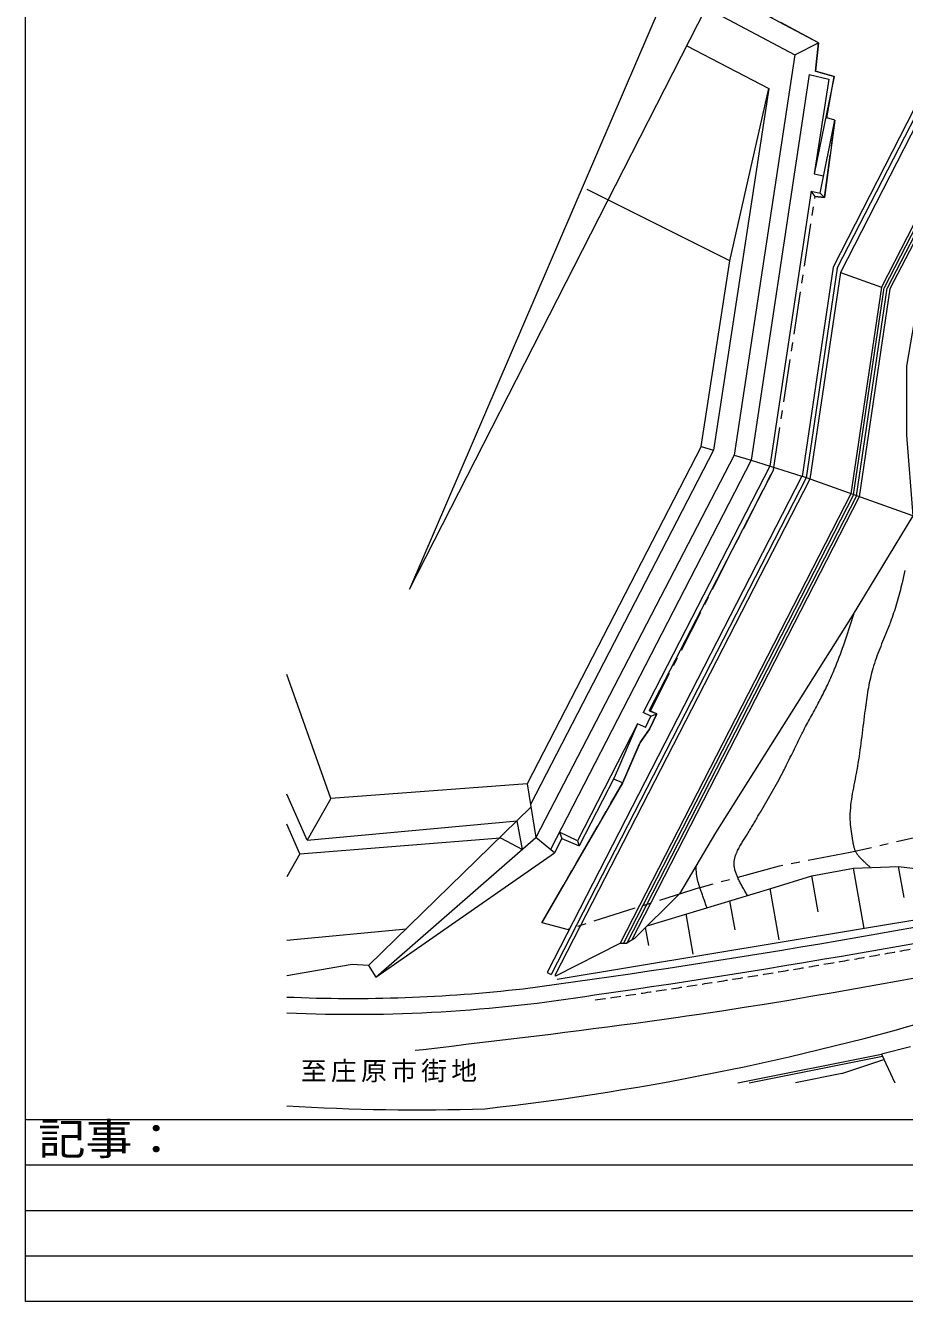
# Model space of a CAD drawing. Units: millimetres, scale not verified. Extents: x -273834 to 283729, y -197114 to 193886.
# Drawn here: x -273834 to -171304, y -197114 to -48330 of the extents above; entities that cross this region are included whole.
import ezdxf
from ezdxf.enums import TextEntityAlignment as Align

# ---------------------------------------------------------------- set-up
doc = ezdxf.new("R2010")
doc.units = ezdxf.units.MM
doc.header["$LTSCALE"] = 1000
for name, pattern in [('CHAIN1', [8, 5, -1, 1, -1]), ('CHAIN2', [12, 9, -1, 1, -1]), ('DASHED1', [1.8, 1.2, -0.6])]:
    doc.linetypes.add(name, pattern=pattern)
for name, color, linetype, lineweight in [('2-1_道路', 7, 'Continuous', 5), ('2-2_ｸﾞﾗﾝﾄﾞ', 3, 'Continuous', 5), ('2-3_敷地境界', 2, 'CHAIN1', 5), ('2-4_法', 7, 'Continuous', 5), ('2-5_法-2', 4, 'Continuous', 5)]:
    doc.layers.add(name, color=color, linetype=linetype, lineweight=lineweight)
doc.styles.add('ＭＳ ゴシック', font='')
doc.styles.get('ＭＳ ゴシック').set_extended_font_data('MS Gothic')

msp = doc.modelspace()

# ---------------------------------------------------------------- linework, layer by layer
at = {"layer": '2-1_道路', "color": 3}
msp.add_line((-215797, -160644), (-207742, -159530), dxfattribs=at)
at = {"layer": '2-1_道路', "color": 4, "linetype": 'CHAIN2'}
for points in [[(-169223, -159256), (-171818, -159737), (-174413, -160210), (-177010, -160673), (-179609, -161127), (-182209, -161571), (-184811, -162005), (-187415, -162429), (-190020, -162843), (-192627, -163245), (-195235, -163636), (-196748, -163858), (-197704, -163996), (-199353, -164230), (-201001, -164460), (-202651, -164685), (-204301, -164907), (-205952, -165126), (-207603, -165341), (-209254, -165553), (-210906, -165762), (-212558, -165969), (-214211, -166173), (-215863, -166375), (-217516, -166575)], [(-217516, -166575), (-219170, -166774), (-220823, -166971), (-222477, -167168), (-224131, -167363), (-225784, -167558), (-227438, -167752), (-228398, -167865)]]:
    msp.add_lwpolyline(points, dxfattribs=at)
at = {"layer": '2-1_道路', "color": 3}
for centre, radius, start, end in [((-351362, 849675), 1019374, 278.09941, 282.12971), ((-351362, 849675), 1021224, 278.10057, 282.12971), ((-235697, 13004), 174784, 267.49095, 276.53769), ((-235697, 13004), 176634, 267.51726, 279.19873), ((-255644, 139568), 316197, 276.42865, 286.87521), ((-228123, 65414), 240184, 266.36539, 271.88063)]:
    msp.add_arc(centre, radius, start, end, dxfattribs=at)
at = {"layer": '2-1_道路', "linetype": 'DASHED1'}
msp.add_arc((-351362, 849675), 1021824, 278.10057, 282.12971, dxfattribs=at)
at = {"layer": '2-2_ｸﾞﾗﾝﾄﾞ'}
for p, q in [((-273834, -197114), (-273834, 193886)), ((283729, -175941), (-273834, -175941)), ((-40928, -181234), (-273834, -181234)), ((-40928, -186527), (-273834, -186527)), ((-40928, -191821), (-273834, -191821)), ((283729, -197114), (-273834, -197114))]:
    msp.add_line(p, q, dxfattribs=at)
at = {"layer": '2-3_敷地境界'}
for p in [(-195132, -148858), (-213615, -152938)]:
    msp.add_line(p, (-210540, -153722), dxfattribs=at)
for points in [[(-200970, -128304), (-186596, -100136), (-181736, -68276), (-180638, -68402), (-179415, -59356), (-180376, -59094), (-179509, -54267), (-181667, -53663), (-181321, -50347), (-192912, -44158), (-193891, -43865), (-200369, -40430)], [(-213605, -152938), (-204201, -136673), (-202135, -131925), (-201046, -130387), (-200209, -128607), (-200970, -128304)], [(-136233, -137752), (-141821, -141507), (-150994, -146768), (-152679, -147151), (-161684, -145665), (-167370, -142416), (-177635, -144774), (-185936, -146357), (-195161, -148866)]]:
    msp.add_lwpolyline(points, dxfattribs=at)
at = {"layer": '2-4_法'}
for p, q in [((-157126, -45976), (-173999, -78845)), ((-155811, -45818), (-173002, -79052)), ((-194435, -46252), (-184095, -51730)), ((-196683, -50687), (-187118, -55684)), ((-184095, -51730), (-191163, -98446)), ((-182432, -54046), (-189207, -99018)), ((-182432, -54046), (-180138, -54576)), ((-179509, -54267), (-181854, -65637)), ((-180138, -54576), (-181854, -65637)), ((-168480, -54705), (-179631, -76521)), ((-179148, -76625), (-167999, -54936)), ((-162556, -57326), (-173665, -78910)), ((-162239, -57478), (-173330, -78974)), ((-181121, -67879), (-179415, -59356)), ((-179415, -59356), (-180638, -68402)), ((-179415, -59356), (-180497, -59061)), ((-181854, -65637), (-180744, -65839)), ((-191687, -75777), (-208308, -67458)), ((-182191, -67639), (-187017, -99709)), ((-179631, -76521), (-183243, -100900)), ((-179148, -76625), (-182770, -101069)), ((-178776, -77145), (-182344, -101221)), ((-173999, -78845), (-177568, -102925)), ((-177241, -103041), (-173665, -78910)), ((-176914, -103158), (-173330, -78974)), ((-172996, -79039), (-176587, -103274)), ((-195030, -97434), (-215333, -136749)), ((-193595, -97857), (-214935, -139166)), ((-195030, -97434), (-193595, -97857)), ((-191163, -98446), (-214304, -143001)), ((-189207, -99018), (-212586, -144412)), ((-183264, -100893), (-212979, -158744)), ((-182770, -101069), (-212515, -158977)), ((-187017, -99709), (-201777, -128444)), ((-186596, -100136), (-201093, -128205)), ((-170315, -105512), (-183264, -100893)), ((-182344, -101221), (-212074, -159102)), ((-177568, -102925), (-204478, -155314)), ((-177241, -103041), (-204093, -155318)), ((-176914, -103158), (-203708, -155321)), ((-176587, -103274), (-203159, -155006)), ((-238201, -138471), (-243349, -123986)), ((-200209, -128607), (-201093, -128205)), ((-200209, -128607), (-201046, -130387)), ((-200877, -128853), (-200209, -128607)), ((-202445, -129745), (-209451, -143384)), ((-202445, -129745), (-205150, -136061)), ((-201492, -130177), (-202445, -129745)), ((-215333, -136749), (-238201, -138471)), ((-215333, -136749), (-214304, -143001)), ((-205150, -136061), (-209237, -143973)), ((-204182, -136628), (-205227, -136209)), ((-240975, -143323), (-243349, -137949)), ((-238201, -138471), (-240975, -143323)), ((-214882, -139485), (-233826, -157952)), ((-240975, -143323), (-216467, -141068)), ((-241830, -144932), (-243349, -141451)), ((-209451, -143384), (-211539, -142378)), ((-211539, -142378), (-211256, -143113)), ((-193352, -142452), (-197550, -149598)), ((-232973, -159316), (-214304, -143001)), ((-212110, -144803), (-214304, -143001)), ((-211256, -143113), (-212110, -144803)), ((-211256, -143113), (-209237, -143973)), ((-209451, -143384), (-209237, -143973)), ((-241830, -144932), (-243349, -147588)), ((-232973, -159316), (-212110, -144803)), ((-153472, -149869), (-211811, -159552)), ((-197550, -149598), (-202795, -154775)), ((-201324, -153304), (-186893, -148942)), ((-243349, -154964), (-229409, -153646)), ((-211988, -159147), (-204478, -155314)), ((-204478, -155314), (-203654, -155321)), ((-202795, -154775), (-203676, -155335)), ((-235742, -157804), (-243349, -159128)), ((-233826, -157952), (-235742, -157804)), ((-233826, -157952), (-232973, -159316)), ((-212979, -158744), (-212515, -158977)), ((-212075, -159102), (-211988, -159147)), ((-170616, -167415), (-174003, -168274)), ((-189416, -171603), (-173873, -168516)), ((-178604, -170526), (-173701, -168908)), ((-178604, -170526), (-184005, -171603))]:
    msp.add_line(p, q, dxfattribs=at)
for points in [[(-198236, -42469), (-229051, -114061), (-194435, -46252)], [(-184095, -51730), (-181321, -50347), (-192912, -44158)], [(-163174, -46703), (-178776, -77145), (-173999, -78845)], [(-181321, -50347), (-181667, -53663), (-179509, -54267)], [(-153706, -51520), (-154511, -52904), (-158204, -59326), (-162180, -68680), (-167268, -76534), (-169723, -80140), (-171060, -88041), (-171060, -96099), (-170315, -105512), (-177414, -117173), (-193352, -142452)], [(-195030, -97434), (-191687, -75777), (-187118, -55684), (-193595, -97857)], [(-191163, -98446), (-189207, -99018), (-183264, -100893)], [(-201498, -130174), (-200877, -128853), (-201777, -128444)], [(-201046, -130387), (-202135, -131925), (-204201, -136673), (-213605, -152938)], [(-241830, -144932), (-218430, -143032), (-215871, -144415), (-216467, -141068)], [(-195464, -147859), (-195482, -147773), (-195498, -147687), (-195513, -147600), (-195526, -147514), (-195538, -147427), (-195549, -147339), (-195559, -147252), (-195568, -147164), (-195576, -147076), (-195584, -146988), (-195590, -146900), (-195596, -146812), (-195602, -146724), (-195607, -146635), (-195612, -146547), (-195616, -146458), (-195621, -146370), (-195623, -146318)], [(-186893, -148942), (-182127, -147492), (-177252, -146603)], [(-177252, -146603), (-172005, -146398), (-166753, -147018), (-161475, -147784), (-156491, -149093), (-153472, -149869)], [(-194352, -151196), (-194378, -151122), (-194423, -150994), (-194467, -150866), (-194512, -150738), (-194556, -150610), (-194601, -150481), (-194645, -150353), (-194690, -150225), (-194735, -150097), (-194779, -149968), (-194824, -149840), (-194868, -149712), (-194913, -149583), (-194957, -149455), (-195002, -149326), (-195046, -149198), (-195091, -149069), (-195135, -148940), (-195161, -148866), (-195172, -148835), (-195190, -148783), (-195208, -148731), (-195226, -148678), (-195243, -148626), (-195261, -148574), (-195278, -148521), (-195295, -148469), (-195312, -148416), (-195329, -148364), (-195345, -148311), (-195361, -148258), (-195376, -148205), (-195391, -148152), (-195406, -148099), (-195420, -148046), (-195433, -147993), (-195446, -147940), (-195453, -147909), (-195464, -147859)], [(-190761, -171603), (-174003, -168274), (-172418, -171603)]]:
    msp.add_lwpolyline(points, dxfattribs=at)
msp.add_lwpolyline([(-182191, -67639), (-181121, -67879), (-180638, -68402), (-181736, -68276)], close=True, dxfattribs=at)
at = {"layer": '2-5_法-2'}
for p, q in [((-176007, -153609), (-177252, -146603)), ((-171345, -150025), (-171989, -146400)), ((-181383, -151676), (-182127, -147492)), ((-185922, -154946), (-186984, -148970)), ((-191055, -153772), (-191658, -150382)), ((-195945, -156609), (-196777, -151929)), ((-201140, -155613), (-201514, -153510))]:
    msp.add_line(p, q, dxfattribs=at)
for points in [[(-171252, -111866), (-171331, -112230), (-171411, -112592), (-171493, -112955), (-171542, -113164), (-171580, -113323), (-171646, -113595), (-171713, -113867)], [(-171713, -113867), (-171783, -114139), (-171854, -114410), (-171926, -114681), (-172001, -114951), (-172077, -115221), (-172155, -115491), (-172235, -115759), (-172317, -116027), (-172401, -116295), (-172487, -116562), (-172575, -116828), (-172665, -117094), (-172757, -117358), (-172851, -117623), (-172947, -117886), (-173004, -118039), (-173066, -118202), (-173175, -118484), (-173286, -118765), (-173398, -119046), (-173512, -119326), (-173626, -119606), (-173740, -119886), (-173854, -120165), (-173968, -120445), (-174081, -120725), (-174193, -121005), (-174303, -121286), (-174410, -121568), (-174516, -121850), (-174618, -122133), (-174717, -122418), (-174812, -122703), (-174903, -122990), (-174954, -123156), (-175001, -123316), (-175078, -123591), (-175152, -123868), (-175221, -124146)], [(-180802, -126279), (-180699, -126074), (-180597, -125867), (-180495, -125661), (-180395, -125454), (-180296, -125246), (-180198, -125038), (-180101, -124830), (-180005, -124621), (-179911, -124411), (-179817, -124201), (-179724, -123991), (-179633, -123780), (-179543, -123568), (-179454, -123356), (-179403, -123233), (-179320, -123031), (-179180, -122682), (-179043, -122331), (-178909, -121979), (-178777, -121627), (-178648, -121273), (-178522, -120918), (-178397, -120563), (-178274, -120206), (-178154, -119849), (-178034, -119492), (-177916, -119134), (-177800, -118775), (-177684, -118416), (-177569, -118057), (-177455, -117697), (-177342, -117338), (-177228, -116978), (-177163, -116769)], [(-175221, -124146), (-175287, -124425), (-175350, -124705), (-175409, -124986), (-175465, -125267), (-175519, -125550), (-175570, -125833), (-175618, -126116), (-175664, -126400), (-175709, -126684), (-175751, -126969), (-175792, -127254), (-175832, -127539), (-175870, -127824), (-175908, -128109), (-175929, -128274), (-175958, -128501), (-176007, -128890), (-176055, -129280), (-176102, -129669), (-176149, -130058), (-176197, -130447), (-176244, -130836), (-176292, -131225), (-176341, -131614), (-176391, -132002), (-176442, -132391), (-176495, -132780), (-176550, -133169), (-176607, -133558), (-176667, -133947), (-176729, -134336), (-176794, -134726), (-176862, -135116), (-176904, -135342), (-176940, -135537), (-177005, -135873), (-177071, -136209), (-177137, -136545), (-177203, -136881)], [(-185097, -134633), (-184977, -134391), (-184857, -134148), (-184738, -133905), (-184620, -133661), (-184502, -133418), (-184384, -133174), (-184266, -132930), (-184148, -132686), (-184031, -132443), (-183912, -132199), (-183794, -131956), (-183674, -131713), (-183554, -131470), (-183433, -131228), (-183310, -130987), (-183239, -130847), (-183175, -130724), (-183064, -130511), (-182952, -130299), (-182840, -130087), (-182727, -129876), (-182613, -129665), (-182499, -129454), (-182384, -129244), (-182269, -129033), (-182154, -128823), (-182039, -128613), (-181924, -128402), (-181809, -128191), (-181695, -127981), (-181581, -127770), (-181467, -127559), (-181354, -127347), (-181242, -127135), (-181178, -127012), (-181116, -126893), (-181010, -126689), (-180905, -126484), (-180802, -126279)], [(-189452, -142336), (-189374, -142209), (-189297, -142081), (-189220, -141953), (-189143, -141825), (-189067, -141697), (-188991, -141568), (-188916, -141440), (-188841, -141311), (-188766, -141181), (-188692, -141052), (-188617, -140923), (-188543, -140793), (-188469, -140664), (-188394, -140534), (-188320, -140404), (-188246, -140275), (-188203, -140200), (-188112, -140043), (-187956, -139772), (-187799, -139501), (-187642, -139230), (-187485, -138960), (-187328, -138689), (-187171, -138419), (-187014, -138148), (-186858, -137877), (-186703, -137606), (-186548, -137334), (-186394, -137062), (-186241, -136790), (-186090, -136516), (-185939, -136243), (-185790, -135968), (-185643, -135692), (-185498, -135416), (-185414, -135255), (-185342, -135116), (-185219, -134875), (-185097, -134633)], [(-177203, -136881), (-177268, -137217), (-177331, -137554), (-177391, -137890), (-177448, -138226), (-177500, -138562), (-177546, -138898), (-177587, -139234), (-177620, -139569), (-177645, -139905), (-177661, -140239), (-177668, -140574), (-177664, -140908), (-177649, -141241), (-177635, -141435), (-177630, -141487), (-177622, -141577), (-177612, -141667), (-177602, -141756), (-177591, -141846), (-177580, -141936), (-177568, -142026), (-177555, -142116), (-177542, -142206), (-177529, -142297), (-177515, -142387), (-177501, -142477), (-177487, -142568), (-177473, -142658), (-177459, -142749), (-177444, -142840), (-177430, -142931), (-177416, -143023), (-177408, -143076), (-177400, -143127), (-177388, -143214), (-177374, -143301), (-177361, -143388), (-177348, -143475), (-177333, -143562)], [(-191174, -145846), (-191168, -145782), (-191159, -145718), (-191149, -145654), (-191138, -145591), (-191125, -145527), (-191111, -145464), (-191095, -145400), (-191078, -145337), (-191059, -145274), (-191040, -145212), (-191019, -145149), (-190997, -145087), (-190975, -145025), (-190951, -144964), (-190927, -144902), (-190902, -144841), (-190876, -144781), (-190861, -144746), (-190828, -144670), (-190768, -144541), (-190706, -144414), (-190642, -144288), (-190576, -144163), (-190508, -144040), (-190439, -143917), (-190368, -143795), (-190296, -143675), (-190223, -143554), (-190149, -143435), (-190074, -143316), (-189999, -143197), (-189923, -143078), (-189847, -142960), (-189771, -142842), (-189696, -142723), (-189620, -142604), (-189577, -142536), (-189531, -142462), (-189452, -142336)], [(-177333, -143562), (-177318, -143649), (-177302, -143736), (-177285, -143821), (-177267, -143907), (-177247, -143992), (-177226, -144076), (-177203, -144159), (-177178, -144241), (-177150, -144322), (-177121, -144403), (-177089, -144482), (-177054, -144560), (-177033, -144605), (-177013, -144644), (-176976, -144712), (-176938, -144778), (-176897, -144843), (-176854, -144908), (-176810, -144971), (-176764, -145034), (-176716, -145096), (-176667, -145157), (-176617, -145217), (-176565, -145276), (-176513, -145335), (-176459, -145392), (-176405, -145450), (-176349, -145506), (-176294, -145562), (-176237, -145618), (-176181, -145672), (-176148, -145704), (-176121, -145729), (-176076, -145772), (-176031, -145814), (-175985, -145857), (-175940, -145899), (-175894, -145941), (-175849, -145982)], [(-189616, -149765), (-189653, -149703), (-189717, -149596), (-189782, -149488), (-189846, -149381), (-189910, -149273), (-189973, -149165), (-190036, -149057), (-190099, -148948), (-190161, -148839), (-190223, -148729), (-190284, -148618), (-190345, -148507), (-190404, -148396), (-190463, -148283), (-190521, -148170), (-190578, -148056), (-190634, -147940), (-190689, -147824), (-190721, -147756), (-190747, -147699), (-190791, -147599), (-190834, -147499), (-190875, -147398), (-190915, -147296), (-190953, -147194), (-190989, -147091), (-191022, -146988), (-191054, -146885), (-191082, -146781), (-191107, -146677), (-191129, -146572), (-191148, -146468), (-191162, -146363), (-191173, -146258), (-191180, -146153), (-191183, -146048), (-191180, -145944), (-191177, -145883), (-191174, -145846)], [(-175849, -145982), (-175803, -146024), (-175757, -146065), (-175711, -146106), (-175665, -146147), (-175619, -146188), (-175573, -146229), (-175527, -146269), (-175481, -146310), (-175435, -146351), (-175389, -146391), (-175343, -146432), (-175316, -146455)]]:
    msp.add_lwpolyline(points, dxfattribs=at)

# ---------------------------------------------------------------- texts
at = {"layer": '2-2_ｸﾞﾗﾝﾄﾞ', "style": 'ＭＳ ゴシック', "width": 1.1}
msp.add_text('記事：', height=3666, dxfattribs=at).set_placement((-272342, -181093), align=Align.BOTTOM_LEFT)
at = {"layer": '2-4_法', "insert": (-241717, -171567), "char_height": 2199, "attachment_point": 7, "style": 'ＭＳ ゴシック'}
msp.add_mtext('\\T1.17;至庄原市街地', dxfattribs=at)

doc.saveas('drawing.dxf')
